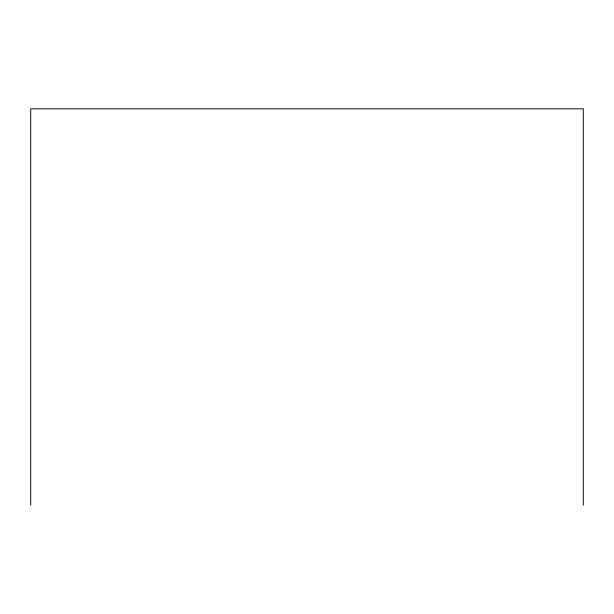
<?xml version="1.0" encoding="UTF-8"?>
<svg xmlns="http://www.w3.org/2000/svg" width="614" height="614" viewBox="0 0 614 614"><rect width="100%" height="100%" fill="white"/><g stroke="black" fill="none" stroke-linecap="round" stroke-linejoin="round"><path stroke-width="0.92" d="M583.3 505.176L583.3 108.824L30.7 108.824L30.7 505.176"/></g></svg>
